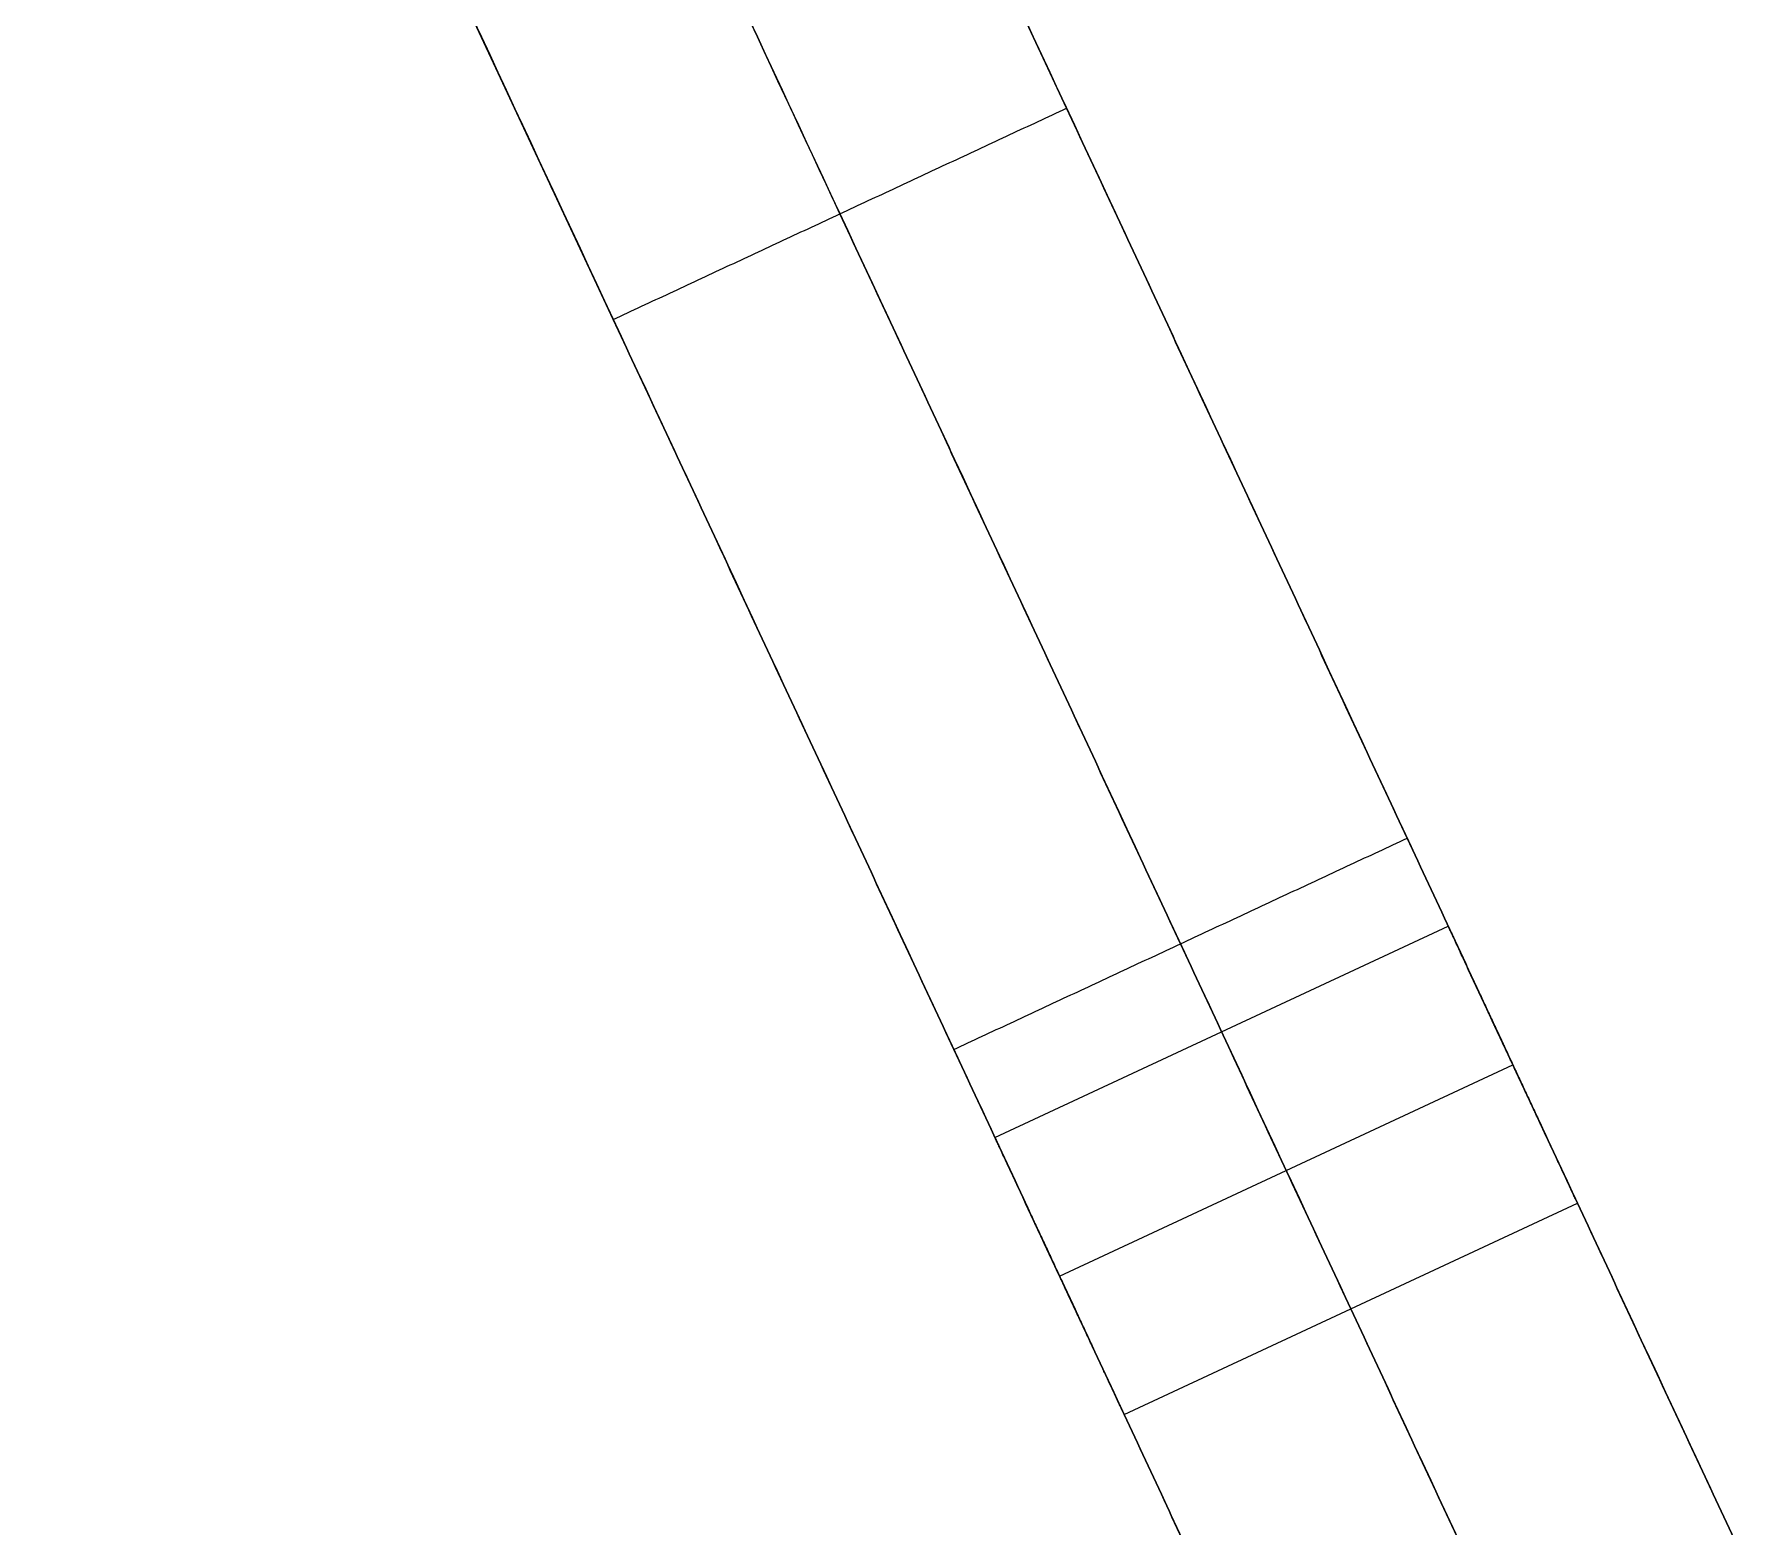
# Model space of a CAD drawing. Header units: millimetres. Extents: x -6529 to 809, y -8611 to 207.
# Drawn here: x -6017.8 to -5956.1, y -3770.4 to -3716.7 of the extents above; entities that cross this region are included whole.
import ezdxf

# ---------------------------------------------------------------- set-up
doc = ezdxf.new("R2010")
doc.units = ezdxf.units.MM
doc.header["$MEASUREMENT"] = 0
doc.layers.add('platen', color=7, linetype='Continuous', true_color=0x007f00)

# ---------------------------------------------------------------- blocks, each defined once
blk = doc.blocks.new('plaat base')
at = {"layer": 'platen'}
for p, q in [((20, -32), (20, -32, 18)), ((14.5, -37.5), (14.5, -37.5, 18)), ((25.5, -37.5), (25.5, -37.5, 18)), ((20, -43), (20, -43, 18)), ((20, -107), (20, -107, 18)), ((14.5, -112.5), (14.5, -112.5, 18)), ((25.5, -112.5), (25.5, -112.5, 18)), ((20, -118), (20, -118, 18)), ((20, -182), (20, -182, 18)), ((14.5, -187.5), (14.5, -187.5, 18)), ((25.5, -187.5), (25.5, -187.5, 18)), ((20, -193), (20, -193, 18)), ((20, -257), (20, -257, 18)), ((14.5, -262.5), (14.5, -262.5, 18)), ((25.5, -262.5), (25.5, -262.5, 18)), ((20, -268), (20, -268, 18)), ((58, -600), (1258, -600)), ((58, -600, 18), (1258, -600, 18)), ((20, -632), (20, -632, 18)), ((14.5, -637.5), (14.5, -637.5, 18)), ((25.5, -637.5), (25.5, -637.5, 18)), ((20, -643), (20, -643, 18)), ((20, -707), (20, -707, 18)), ((14.5, -712.5), (14.5, -712.5, 18)), ((25.5, -712.5), (25.5, -712.5, 18)), ((20, -718), (20, -718, 18)), ((20, -782), (20, -782, 18)), ((14.5, -787.5), (14.5, -787.5, 18)), ((25.5, -787.5), (25.5, -787.5, 18)), ((20, -793), (20, -793, 18)), ((20, -857), (20, -857, 18)), ((14.5, -862.5), (14.5, -862.5, 18)), ((25.5, -862.5), (25.5, -862.5, 18)), ((20, -868), (20, -868, 18))]:
    blk.add_line(p, q, dxfattribs=at)
for points in [[(358, 0), (179, 0), (0, 0)], [(358, 0, 18), (179, 0, 18), (0, 0, 18)], [(358, 0, 9), (179, 0, 9), (0, 0, 9)], [(0, -300), (29, -300), (58, -300)], [(0, -300, 18), (29, -300, 18), (58, -300, 18)], [(0, -300, 9), (29, -300, 9), (58, -300, 9)], [(29, -300), (29, -300, 9), (29, -300, 18)], [(58, -300), (58, -300, 9), (58, -300, 18)], [(58, -300), (58, -450), (58, -600)], [(58, -300, 18), (58, -450, 18), (58, -600, 18)], [(58, -300, 9), (58, -450, 9), (58, -600, 9)], [(58, -450), (58, -450, 9), (58, -450, 18)], [(58, -600), (29, -600), (0, -600)], [(58, -600, 18), (29, -600, 18), (0, -600, 18)], [(58, -600, 9), (29, -600, 9), (0, -600, 9)], [(29, -600), (29, -600, 9), (29, -600, 18)], [(58, -600), (58, -600, 9), (58, -600, 18)], [(0, -900), (29, -900), (58, -900)], [(0, -900, 18), (29, -900, 18), (58, -900, 18)], [(0, -900, 9), (29, -900, 9), (58, -900, 9)], [(29, -900), (29, -900, 9), (29, -900, 18)], [(58, -900), (58, -900, 9), (58, -900, 18)], [(58, -900), (58, -1079), (58, -1258)], [(58, -900, 18), (58, -1079, 18), (58, -1258, 18)], [(58, -900, 9), (58, -1079, 9), (58, -1258, 9)], [(58, -1079), (58, -1079, 9), (58, -1079, 18)], [(58, -1258), (58, -1258, 9), (58, -1258, 18)], [(58, -1258), (208, -1258), (358, -1258)], [(58, -1258, 18), (208, -1258, 18), (358, -1258, 18)], [(58, -1258, 9), (208, -1258, 9), (358, -1258, 9)]]:
    blk.add_open_spline(points, degree=2, dxfattribs=at)
for points in [[(25.5, -37.5), (25.5, -43), (20, -43), (14.5, -43), (14.5, -37.5), (14.5, -32), (20, -32), (25.5, -32), (25.5, -37.5)], [(25.5, -37.5, 18), (25.5, -43, 18), (20, -43, 18), (14.5, -43, 18), (14.5, -37.5, 18), (14.5, -32, 18), (20, -32, 18), (25.5, -32, 18), (25.5, -37.5, 18)], [(25.5, -112.5), (25.5, -118), (20, -118), (14.5, -118), (14.5, -112.5), (14.5, -107), (20, -107), (25.5, -107), (25.5, -112.5)], [(25.5, -112.5, 18), (25.5, -118, 18), (20, -118, 18), (14.5, -118, 18), (14.5, -112.5, 18), (14.5, -107, 18), (20, -107, 18), (25.5, -107, 18), (25.5, -112.5, 18)], [(25.5, -187.5), (25.5, -193), (20, -193), (14.5, -193), (14.5, -187.5), (14.5, -182), (20, -182), (25.5, -182), (25.5, -187.5)], [(25.5, -187.5, 18), (25.5, -193, 18), (20, -193, 18), (14.5, -193, 18), (14.5, -187.5, 18), (14.5, -182, 18), (20, -182, 18), (25.5, -182, 18), (25.5, -187.5, 18)], [(25.5, -262.5), (25.5, -268), (20, -268), (14.5, -268), (14.5, -262.5), (14.5, -257), (20, -257), (25.5, -257), (25.5, -262.5)], [(25.5, -262.5, 18), (25.5, -268, 18), (20, -268, 18), (14.5, -268, 18), (14.5, -262.5, 18), (14.5, -257, 18), (20, -257, 18), (25.5, -257, 18), (25.5, -262.5, 18)], [(25.5, -637.5), (25.5, -643), (20, -643), (14.5, -643), (14.5, -637.5), (14.5, -632), (20, -632), (25.5, -632), (25.5, -637.5)], [(25.5, -637.5, 18), (25.5, -643, 18), (20, -643, 18), (14.5, -643, 18), (14.5, -637.5, 18), (14.5, -632, 18), (20, -632, 18), (25.5, -632, 18), (25.5, -637.5, 18)], [(25.5, -712.5), (25.5, -718), (20, -718), (14.5, -718), (14.5, -712.5), (14.5, -707), (20, -707), (25.5, -707), (25.5, -712.5)], [(25.5, -712.5, 18), (25.5, -718, 18), (20, -718, 18), (14.5, -718, 18), (14.5, -712.5, 18), (14.5, -707, 18), (20, -707, 18), (25.5, -707, 18), (25.5, -712.5, 18)], [(25.5, -787.5), (25.5, -793), (20, -793), (14.5, -793), (14.5, -787.5), (14.5, -782), (20, -782), (25.5, -782), (25.5, -787.5)], [(25.5, -787.5, 18), (25.5, -793, 18), (20, -793, 18), (14.5, -793, 18), (14.5, -787.5, 18), (14.5, -782, 18), (20, -782, 18), (25.5, -782, 18), (25.5, -787.5, 18)], [(25.5, -862.5), (25.5, -868), (20, -868), (14.5, -868), (14.5, -862.5), (14.5, -857), (20, -857), (25.5, -857), (25.5, -862.5)], [(25.5, -862.5, 18), (25.5, -868, 18), (20, -868, 18), (14.5, -868, 18), (14.5, -862.5, 18), (14.5, -857, 18), (20, -857, 18), (25.5, -857, 18), (25.5, -862.5, 18)]]:
    blk.add_rational_spline(points, [1, 0.707106781187, 1, 0.707106781187, 1, 0.707106781187, 1, 0.707106781187, 1], degree=2, knots=[-31.415927, -31.415927, -31.415927, -23.561945, -23.561945, -15.707963, -15.707963, -7.853982, -7.853982, 0, 0, 0], dxfattribs=at)

msp = doc.modelspace()

# ---------------------------------------------------------------- block references
at = {"layer": 'platen', "extrusion": (0.906308, 0.422618, 0)}
msp.add_blockref('plaat base', (-901.336, 1258.5, -7010.14), dxfattribs=at)

doc.saveas('drawing.dxf')
